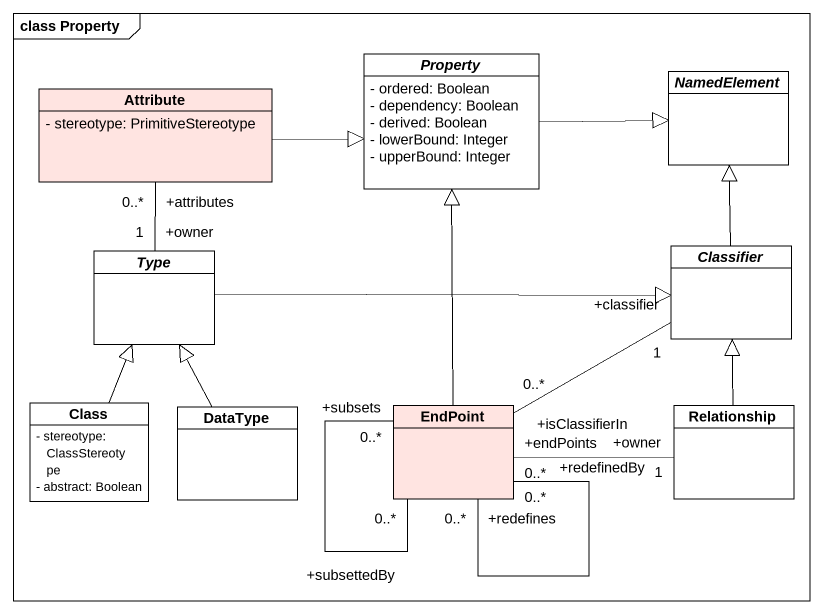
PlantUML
@startuml
mainframe class Property
hide circle
hide empty members
skinparam classAttributeIconSize 0
class Attribute #FFE4E1 {
  - stereotype: PrimitiveStereotype
}
abstract class Property #FFFFFF {
  - ordered: Boolean
  - dependency: Boolean
  - derived: Boolean
  - lowerBound: Integer
  - upperBound: Integer
}
abstract class NamedElement #FFFFFF
abstract class Type #FFFFFF
abstract class Classifier #FFFFFF
class "Class" as Class_ #FFFFFF {
  - stereotype: ClassStereotype
  - abstract: Boolean
}
class DataType #FFFFFF
class EndPoint #FFE4E1
class Relationship #FFFFFF
Attribute -right-|> Property
Attribute "+attributes\n0..*" -- "+owner\n1" Type
Property -right-|> NamedElement
Type -right-|> Classifier
Classifier -up-|> NamedElement
Class_ -up-|> Type
DataType -up-|> Type
EndPoint -up-|> Property
EndPoint "+isClassifierIn\n0..*" -right- "+classifier\n1" Classifier
EndPoint "+subsets\n0..*" -- "+subsettedBy\n0..*" EndPoint
EndPoint "+redefines\n0..*" -- "+redefinedBy\n0..*" EndPoint
EndPoint "+endPoints\n0..*" -right- "+owner\n1" Relationship
Relationship -up-|> Classifier
@enduml
